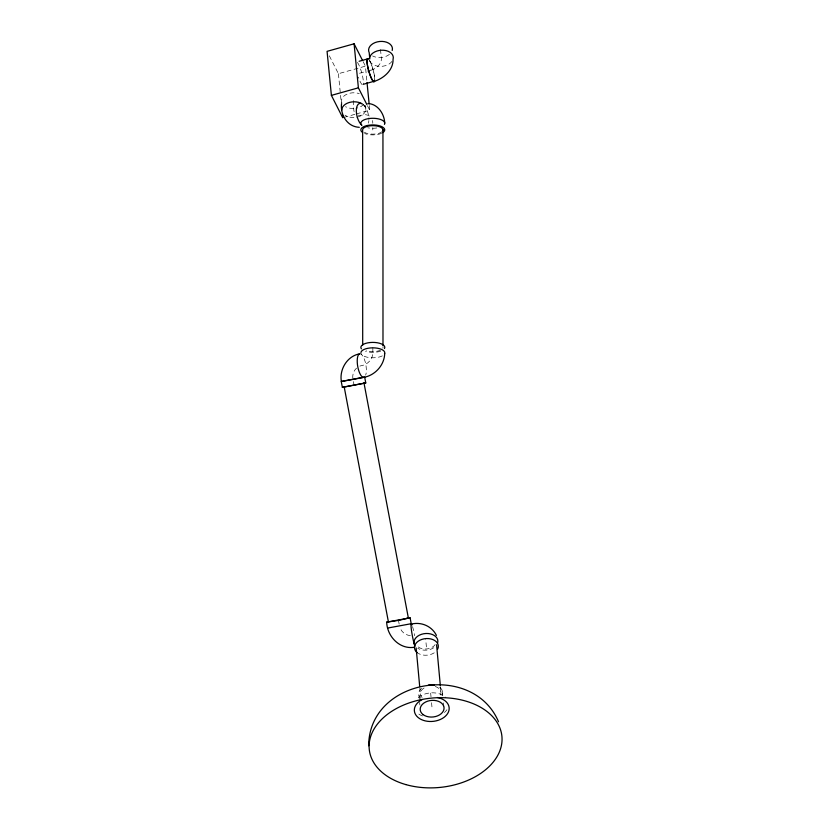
<?xml version="1.0" encoding="UTF-8"?>
<svg xmlns="http://www.w3.org/2000/svg" width="829" height="829" viewBox="0 0 829 829"><rect width="100%" height="100%" fill="white"/><g stroke="black" fill="none" stroke-linecap="round" stroke-linejoin="round"><path stroke-width="0.62" stroke-dasharray="4.14 3.11" d="M329.341 55.823L338.419 73.708L365.423 66.154L366.905 81.252M359.517 73.263L366.314 71.367M367.444 71.045L370.832 70.102M343.962 117.386L355.009 114.298M356.242 113.956L369.744 110.184L369.247 105.148M363.164 61.688L365.423 66.154M367.475 105.708L369.744 110.184M353.392 381.599L354.056 385.122M398.386 619.999L399.277 624.693M380.511 49.491L381.371 58.289A11.958 8.559 -26.9 0 1 370.915 70.258M338.419 73.708L341.247 102.641M442.396 691.003L442.831 695.78M443.494 702.961L443.826 706.546M440.479 687.086L440.945 692.225M426.396 646.9L425.93 641.843A11.958 8.518 -15.9 0 0 425.329 639.698M430.676 693.158L431.007 696.754M431.567 702.733L432.116 708.712M419.816 687.687L420.407 694.101M418.966 695.324L419.515 701.303M419.629 702.495L419.847 704.888M365.579 105.397L365.796 109.573L364.045 105.387A11.958 7.844 -2.3 0 1 356.418 117.241M353.413 100.62L353.776 109.646A11.958 7.875 -42.9 0 0 354.138 111.614M372.791 127.697L372.791 129.904M372.843 347.382L372.843 352.822A11.958 10.052 -44.8 0 1 361.786 365.599A11.958 11.202 72.7 0 0 359.9 366.107M446.935 709.728A17.461 12.155 -5.3 0 1 444.385 712.484M422.552 715.945A17.461 12.155 -5.3 0 1 416.811 712.401M418.334 697.541A17.461 12.155 -5.3 0 1 445.909 697.624M435.256 686.505A10.311 7.181 -5.3 0 1 439.898 695.925M422.106 697.552A10.311 7.181 -5.3 0 1 424.987 687.438M435.152 644.599A10.311 7.181 -5.3 0 1 417.36 646.226M380.532 350.159A10.176 4.238 0 0 1 366.19 350.594M382.988 347.082A10.176 4.238 0 0 1 382.832 348.18M381.951 131.749A10.176 4.238 0 0 1 364.377 132.288M363.423 104.775A11.958 5.72 75.5 0 1 368.905 119.48M368.853 120.619A11.958 5.72 75.5 0 1 368.418 123.117M353.942 117.49A11.958 7.844 -2.3 0 1 344.999 115.169M358.201 115.169A11.958 7.875 -42.9 0 0 362.615 115.013A11.958 9.254 -56 0 1 369.817 116.35M372.449 120.547A11.958 9.254 -56 0 1 372.791 123.272M363.848 104.205A11.958 7.844 -2.3 0 1 356.055 108.216M353.589 108.464A11.958 7.844 -2.3 0 1 345.548 106.713M341.911 103.024A11.958 7.844 -2.3 0 1 346.004 94.63A11.958 7.844 -2.3 0 1 359.247 93.636M433.774 647.75A11.958 8.321 -5.3 0 1 417.785 648.319M412.562 626.641A11.958 1.109 79.5 0 1 414.614 635.739M369.972 61.294A11.958 2.249 74.4 0 1 374.542 80.962M362.159 84.62A11.958 2.249 74.4 0 1 358.377 77.159M357.413 62.434A11.958 2.249 74.4 0 1 361.858 73.304A11.958 2.249 74.4 0 1 363.226 84.123M392.044 61.325A11.958 8.052 -5.6 0 1 378.211 66.247A11.958 8.052 -5.6 0 1 369.475 58.341M368.283 58.911A11.958 2.249 74.4 0 1 372.687 68.32A11.958 2.249 74.4 0 1 374.76 80.289M389.443 54.362A11.958 8.052 -5.6 0 1 372.594 55.947M420.749 698.267A11.958 8.321 -5.3 0 1 421.743 688.049M439.671 687.251A11.958 8.321 -5.3 0 1 441.971 695.324M376.843 127.956A11.958 4.984 0 0 1 367.703 127.78M382.324 355.859A11.958 4.984 0 0 1 368.252 357.423A11.958 4.984 0 0 1 360.988 352.17M380.666 351.154A11.958 4.984 0 0 1 365.568 351.341M359.506 353.879A11.958 4.155 80.2 0 1 365.04 361.268A11.958 4.155 80.2 0 1 365.703 375.154M352.802 378.221A11.958 11.202 72.7 0 1 356.553 368.128M381.506 133.324A11.958 4.984 0 0 1 364.594 133.531M410.324 635.605A11.958 11.896 54.5 0 1 400.469 628.828M434.251 652.806A11.958 8.321 -5.3 0 1 418.251 653.376"/><path stroke-width="1.24" d="M368.656 745.779C368.946 678.671 473.141 661.501 498.54 721.8M384.697 353.475C384.438 364.978 375.278 375.185 364.076 377.319A11.958 4.155 80.2 0 1 357.817 366.946A11.958 4.155 80.2 0 1 359.568 353.859C347.175 356.066 339.206 369.475 341.382 381.527L364.004 377.34M369.537 57.947L369.019 58.538M363.485 383.195L364.035 383.205L408.376 618.082L399.236 620.279L388.407 621.916L344.201 386.905M364.035 383.205L344.076 387.039M373.558 81.615C383.412 78.693 393.392 70.361 393.06 59.284A11.958 8.052 -5.6 0 0 383.754 50.258A11.958 8.052 -5.6 0 0 369.682 57.305M342.346 387.288L365.765 382.957L364.667 377.091L341.237 381.413L342.346 387.288L344.408 386.635M414.407 647.252C399.651 649.698 387.112 636.361 386.677 622.154L388.749 621.512M387.785 628.03L411.215 623.709L410.106 617.833L386.677 622.154M362.594 60.569L354.087 43.802L327.072 51.346L331.393 95.376L342.729 117.739L342.481 115.221M359.144 61.273L368.2 58.745A11.958 2.249 74.4 0 0 368.77 71.056A11.958 2.249 74.4 0 0 374.542 80.962M363.289 84.299L373.475 81.449M331.393 95.376L358.397 87.822L366.905 104.599M407.07 618.03L410.106 617.833M411.598 623.999C421.505 621.74 431.899 626.216 436.437 635.397M364.698 382.894L365.765 382.957M359.309 127.303C347.258 126.868 340.139 114.806 341.558 103.584M367.879 103.521C377.796 103.853 384.397 113.946 384.749 123.117M369.807 58.942L369.195 52.652A11.958 8.052 -5.6 0 1 379.786 41.471A11.958 8.052 -5.6 0 1 392.2 50.476M367.029 82.506L369.133 103.894M354.087 43.802L358.397 87.822M436.562 644.755L440.354 685.811M416.137 647.915L419.692 686.402M382.946 129.593L382.988 345.786M362.698 345.102L362.646 130.215A10.176 4.238 0 0 1 373.392 125.676A10.176 4.238 0 0 1 382.791 130.702M437.463 697.51A17.461 12.155 -5.3 0 1 446.593 714.971A17.461 12.155 -5.3 0 1 419.629 718.608A17.461 12.155 -5.3 0 1 422.168 699.572M341.817 110.029A11.958 7.844 -2.3 0 1 349.341 102.454A11.958 7.844 -2.3 0 1 362.553 104.122M361.817 125.252A11.958 5.72 75.5 0 1 356.325 111.013A11.958 5.72 75.5 0 1 361.537 103.573M414.22 643.998A11.958 8.321 -5.3 0 1 425.982 633.491A11.958 8.321 -5.3 0 1 437.629 642.952M414.966 646.257A11.958 1.109 79.5 0 1 411.495 630.496A11.958 1.109 79.5 0 1 412.003 624.921M374.625 81.118A11.958 2.249 74.4 0 1 368.853 71.211A11.958 2.249 74.4 0 1 368.283 58.911M428.375 685.086A11.958 8.321 -5.3 0 1 434.541 685.086M361.693 125.127A11.958 4.984 0 0 1 371.9 118.298A11.958 4.984 0 0 1 384.438 124.412M360.988 352.17A11.958 4.984 0 0 1 375.009 347.921A11.958 4.984 0 0 1 384.48 353.962M361.382 348.822A11.958 4.984 0 0 1 372.48 342.398A11.958 4.984 0 0 1 384.48 348.532M362.625 132.526A11.958 4.984 0 0 1 365.102 126.091A11.958 4.984 0 0 1 380.749 126.184A11.958 4.984 0 0 1 382.78 132.65M417.401 652.806A11.958 8.321 -5.3 0 1 424.106 638.817A11.958 8.321 -5.3 0 1 437.691 649.066M405.889 784.597A66.641 44.849 -5.6 0 0 501.928 736.504A66.641 44.849 -5.6 0 0 398.915 707.22A66.641 44.849 -5.6 0 0 405.889 784.597M423.122 714.619A11.958 8.321 -5.3 0 0 443.411 710.878A11.958 8.321 -5.3 0 0 429.816 700.629A11.958 8.321 -5.3 0 0 423.122 714.619"/></g></svg>
